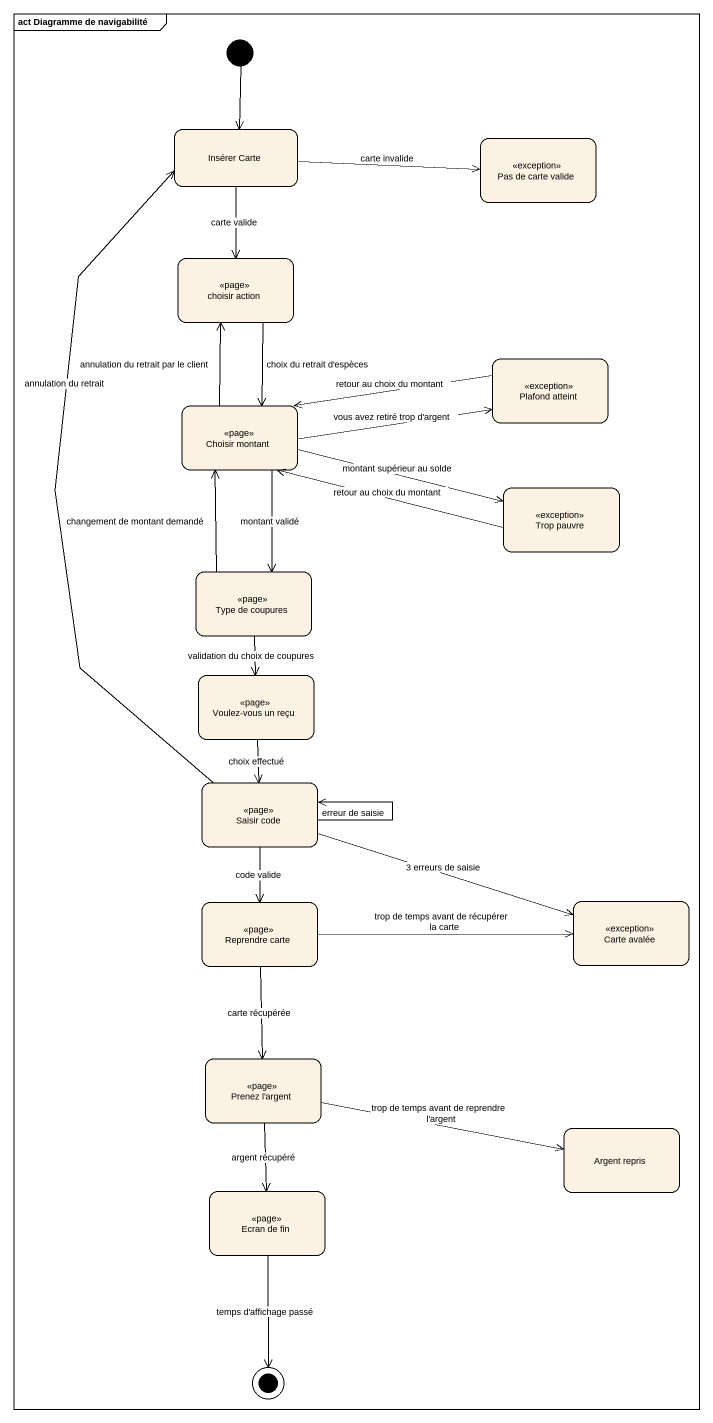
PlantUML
@startuml
mainframe act Diagramme de navigabilité
hide empty description
state "Insérer Carte" as Insérer_Carte
state "Pas de carte valide" as Pas_de_carte_valide <<exception>>
state "choisir action" as choisir_action <<page>>
state "Plafond atteint" as Plafond_atteint <<exception>>
state "Choisir montant" as Choisir_montant <<page>>
state "Trop pauvre" as Trop_pauvre <<exception>>
state "Type de coupures" as Type_de_coupures <<page>>
state "Voulez-vous un reçu" as Voulez_vous_un_reçu <<page>>
state "Saisir code" as Saisir_code <<page>>
state "Reprendre carte" as Reprendre_carte <<page>>
state "Carte avalée" as Carte_avalée <<exception>>
state "Prenez l'argent" as Prenez_l_argent <<page>>
state "Argent repris" as Argent_repris
state "Ecran de fin" as Ecran_de_fin <<page>>
[*] --> Insérer_Carte
Insérer_Carte -right-> Pas_de_carte_valide : carte invalide
Insérer_Carte --> choisir_action : carte valide
choisir_action --> Choisir_montant : choix du retrait d'espèces
Plafond_atteint -left-> Choisir_montant : retour au choix du montant
Choisir_montant -up-> choisir_action : annulation du retrait par le client
Choisir_montant -right-> Plafond_atteint : vous avez retiré trop d'argent
Choisir_montant -right-> Trop_pauvre : montant supérieur au solde
Choisir_montant --> Type_de_coupures : montant validé
Trop_pauvre -left-> Choisir_montant : retour au choix du montant
Type_de_coupures -up-> Choisir_montant : changement de montant demandé
Type_de_coupures --> Voulez_vous_un_reçu : validation du choix de coupures
Voulez_vous_un_reçu --> Saisir_code : choix effectué
Saisir_code -up-> Insérer_Carte : annulation du retrait
Saisir_code --> Saisir_code : erreur de saisie
Saisir_code --> Reprendre_carte : code valide
Saisir_code -right-> Carte_avalée : 3 erreurs de saisie
Reprendre_carte -right-> Carte_avalée : trop de temps avant de récupérer la carte
Reprendre_carte --> Prenez_l_argent : carte récupérée
Prenez_l_argent -right-> Argent_repris : trop de temps avant de reprendre l'argent
Prenez_l_argent --> Ecran_de_fin : argent récupéré
Ecran_de_fin --> [*] : temps d'affichage passé
@enduml
